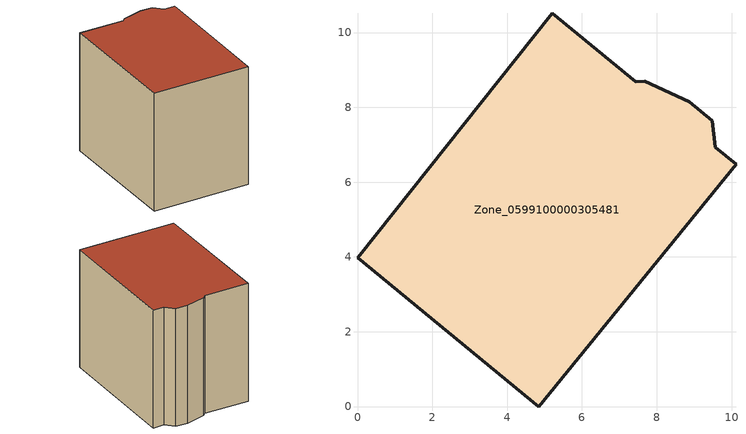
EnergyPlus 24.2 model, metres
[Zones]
Zone_0599100000305481
 floor ground (C_G): 7.44,8.68 7.68,8.7 8.87,8.15 9.49,7.64 9.56,6.94 10.12,6.48 4.85,0 0,3.98 5.2,10.51 z0
 wall outside (C_F): 4.85,0 10.12,6.48 9.56,6.94 9.49,7.64 8.87,8.15 7.68,8.7 7.44,8.68 5.2,10.51 0,3.98 4.85,0 z0:7.81
 roof outside (C_R): 7.68,8.7 7.44,8.68 5.2,10.51 0,3.98 4.85,0 10.12,6.48 9.56,6.94 9.49,7.64 8.87,8.15 z7.81
[BUILDING]
Pand.0599100000305481: North Axis=0; Terrain=City; Loads Convergence Tolerance Value=0.04; Temperature Convergence Tolerance Value=0.4; Solar Distribution=FullExterior; Maximum Number of Warmup Days=25; Minimum Number of Warmup Days=1
[Site:Location]
Rotterdam.The.Hague.AP_ZH_NLD Design_Conditions: Latitude=51.96; Longitude=4.45; Time Zone=1; Elevation=-4.5
[SITE:GROUNDTEMPERATURE:BUILDINGSURFACE]
18, 18, 18, 18, 18, 18, 18, 18, 18, 18, 18, 18
[MATERIAL] Thermal Absorptance=0.9; Solar Absorptance=0.7; Visible Absorptance=0.7
Name | Roughness | Thickness | Conductivity | Density | Specific Heat
G.TI.1946 | MediumSmooth | 0.15 | 1 | 540 | 1210
F.TI.1946 | Rough | 0.3 | 0.857143 | 1920 | 840
R.TI.1946 | MediumRough | 0.2 | 0.1 | 1500 | 1000
[CONSTRUCTION]
C_G: G.TI.1946
C_F: F.TI.1946
C_R: R.TI.1946
[ZONE]
Zone_0599100000305481: Type=1; Multiplier=1; Ceiling Height=Autocalculate; Volume=Autocalculate; Floor Area=autocalculate; Part of Total Floor Area=Yes
[ZONEINFILTRATION:DESIGNFLOWRATE]
Infil_Zone_0599100000305481: Zone or ZoneList or Space or SpaceList=Zone_0599100000305481; Schedule=AlwaysOn; Design Flow Rate Calculation Method=Flow/Area; Flow Rate per Floor Area=0.003; Constant Term Coefficient=1; Temperature Term Coefficient=0; Velocity Term Coefficient=0; Velocity Squared Term Coefficient=0
[HVACTEMPLATE:ZONE:IDEALLOADSAIRSYSTEM]
Zone_0599100000305481: Maximum Heating Supply Air Temperature=50; Minimum Cooling Supply Air Temperature=13; Maximum Heating Supply Air Humidity Ratio=0.0156; Minimum Cooling Supply Air Humidity Ratio=0.0077; Heating Limit=NoLimit; Cooling Limit=NoLimit; Dehumidification Control Type=ConstantSensibleHeatRatio; Cooling Sensible Heat Ratio=0.7; Dehumidification Setpoint=60; Humidification Control Type=None; Humidification Setpoint=30; Outdoor Air Method=None; Outdoor Air Flow Rate per Person=0.00944; Outdoor Air Flow Rate per Zone Floor Area=0; Outdoor Air Flow Rate per Zone=0; Demand Controlled Ventilation Type=None; Outdoor Air Economizer Type=NoEconomizer; Heat Recovery Type=None; Sensible Heat Recovery Effectiveness=0.7; Latent Heat Recovery Effectiveness=0.65
[ZONECONTROL:THERMOSTAT]
ThermostatControl_Zone_0599100000305481: Zone or ZoneList=Zone_0599100000305481; Control Type Schedule=DualSetpointControlType; Control 1=Thermostat_Zone_0599100000305481; Temperature Difference Between Cutout And Setpoint=0
[THERMOSTATSETPOINT:DUALSETPOINT]
Thermostat_Zone_0599100000305481: Heating Setpoint Temperature Schedule=HeatingSetpoint_Zone_0599100000305481; Cooling Setpoint Temperature Schedule=CoolingSetpoint_Zone_0599100000305481
[SCHEDULE:COMPACT]
HeatingSetpoint_Zone_0599100000305481: Through: 12/31, For: AllDays, Until: 24:00, 21
CoolingSetpoint_Zone_0599100000305481: Through: 12/31, For: AllDays, Until: 24:00, 24
DualSetpointControlType: Through: 12/31, For: AllDays, Until: 24:00, 4
AlwaysOn: Through: 12/31, For: AllDays, Until: 24:00, 1
